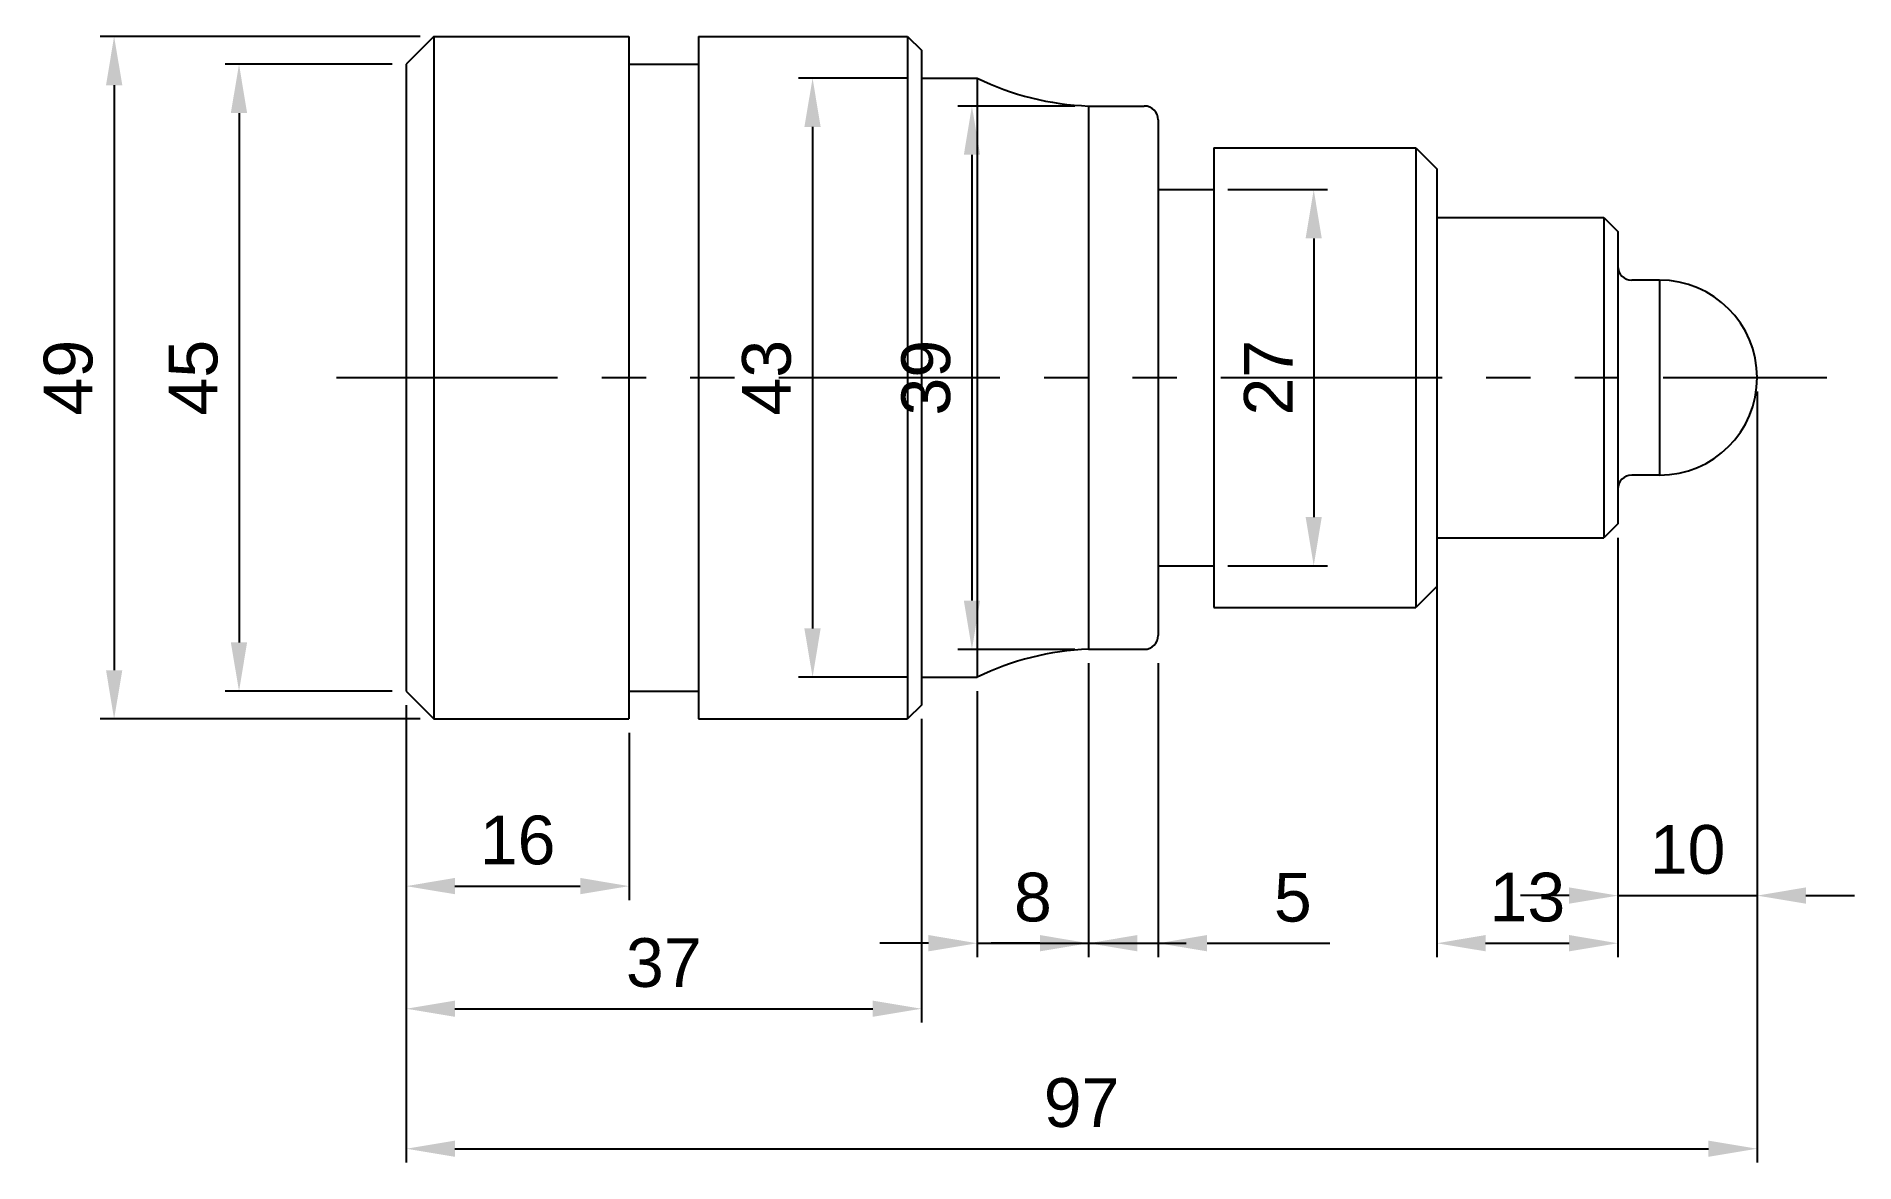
# Model space of a CAD drawing. Header units: centimetres. Extents: x 542 to 672, y 211 to 292.
import ezdxf

# ---------------------------------------------------------------- set-up
doc = ezdxf.new("R2010")
doc.units = ezdxf.units.CM
doc.linetypes.add('PHANTOM2', pattern=[31.75, 15.875, -3.175, 3.175, -3.175, 3.175, -3.175])
doc.layers.add('CENTER', color=4, linetype='PHANTOM2', lineweight=25)
doc.layers.add('DIM', color=3, linetype='Continuous', lineweight=25)
doc.layers.add('SHAPE', color=7, linetype='Continuous')
doc.styles.get("Standard").update_dxf_attribs({"font": 'arial.ttf'})
doc.dimstyles.new('AM_ISO$0', dxfattribs={"dimtxt": 3.5, "dimasz": 3.5, "dimexe": 1, "dimexo": 1, "dimgap": 1.5, "dimtad": 1, "dimdsep": 46, "dimtxsty": 'Standard', "dimcen": 0, "dimclrd": 256, "dimclre": 256, "dimclrt": 2, "dimadec": 0, "dimazin": 2, "dimtp": 0.1, "dimtm": 0.1, "dimtfac": 0.71, "dimtdec": 3, "dimtmove": 0, "dimatfit": 3, "dimfxl": 1, "dimlwd": -1, "dimlwe": -1, "dimarcsym": 1})

# ---------------------------------------------------------------- blocks, each defined once
blk = doc.blocks.new('*D2')
at = {"layer": 'Defpoints', "color": 0, "transparency": 16777216}
for p in [(568.45, 289.76), (556.45, 244.76), (568.45, 244.76)]:
    blk.add_point(p, dxfattribs=at)
at = {"layer": 'DIM', "linetype": 'ByBlock', "transparency": 16777216}
for p, q in [((567.45, 289.76), (555.45, 289.76)), ((556.45, 286.26), (556.45, 248.26)), ((567.45, 244.76), (555.45, 244.76))]:
    blk.add_line(p, q, dxfattribs=at)
at = {"layer": 'DIM', "transparency": 16777216}
for points in [[(555.86, 286.26), (557.03, 286.26), (556.45, 289.76)], [(555.86, 248.26), (557.03, 248.26), (556.45, 244.76)]]:
    blk.add_solid(points, dxfattribs=at)
at = {"layer": 'DIM', "color": 2, "transparency": 16777216, "insert": (553.17, 267.26), "char_height": 3.5, "attachment_point": 5, "rotation": 90}
blk.add_mtext('45', dxfattribs=at)
blk = doc.blocks.new('*D3')
at = {"layer": 'Defpoints', "color": 0, "transparency": 16777216}
for p in [(570.45, 291.76), (547.48, 242.76), (570.45, 242.76)]:
    blk.add_point(p, dxfattribs=at)
at = {"layer": 'DIM', "linetype": 'ByBlock', "transparency": 16777216}
for p, q in [((569.45, 291.76), (546.48, 291.76)), ((547.48, 288.26), (547.48, 246.26)), ((569.45, 242.76), (546.48, 242.76))]:
    blk.add_line(p, q, dxfattribs=at)
at = {"layer": 'DIM', "transparency": 16777216}
for points in [[(546.9, 288.26), (548.07, 288.26), (547.48, 291.76)], [(546.9, 246.26), (548.07, 246.26), (547.48, 242.76)]]:
    blk.add_solid(points, dxfattribs=at)
at = {"layer": 'DIM', "color": 2, "transparency": 16777216, "insert": (544.2, 267.26), "char_height": 3.5, "attachment_point": 5, "rotation": 90}
blk.add_mtext('49', dxfattribs=at)
blk = doc.blocks.new('*D4')
at = {"layer": 'Defpoints', "color": 0, "transparency": 16777216}
for p in [(605.45, 288.76), (597.63, 245.76), (605.45, 245.76)]:
    blk.add_point(p, dxfattribs=at)
at = {"layer": 'DIM', "linetype": 'ByBlock', "transparency": 16777216}
for p, q in [((604.45, 288.76), (596.63, 288.76)), ((597.63, 285.26), (597.63, 249.26)), ((604.45, 245.76), (596.63, 245.76))]:
    blk.add_line(p, q, dxfattribs=at)
at = {"layer": 'DIM', "transparency": 16777216}
for points in [[(597.04, 285.26), (598.21, 285.26), (597.63, 288.76)], [(597.04, 249.26), (598.21, 249.26), (597.63, 245.76)]]:
    blk.add_solid(points, dxfattribs=at)
at = {"layer": 'DIM', "color": 2, "transparency": 16777216, "insert": (594.34, 267.26), "char_height": 3.5, "attachment_point": 5, "rotation": 90}
blk.add_mtext('43', dxfattribs=at)
blk = doc.blocks.new('*D5')
at = {"layer": 'Defpoints', "color": 0, "transparency": 16777216}
for p in [(617.45, 286.76), (609.07, 247.76), (617.45, 247.76)]:
    blk.add_point(p, dxfattribs=at)
at = {"layer": 'DIM', "linetype": 'ByBlock', "transparency": 16777216}
for p, q in [((616.45, 286.76), (608.07, 286.76)), ((609.07, 283.26), (609.07, 251.26)), ((616.45, 247.76), (608.07, 247.76))]:
    blk.add_line(p, q, dxfattribs=at)
at = {"layer": 'DIM', "transparency": 16777216}
for points in [[(608.49, 283.26), (609.66, 283.26), (609.07, 286.76)], [(608.49, 251.26), (609.66, 251.26), (609.07, 247.76)]]:
    blk.add_solid(points, dxfattribs=at)
at = {"layer": 'DIM', "color": 2, "transparency": 16777216, "insert": (605.78, 267.26), "char_height": 3.5, "attachment_point": 5, "rotation": 90}
blk.add_mtext('39', dxfattribs=at)
blk = doc.blocks.new('*D6')
at = {"layer": 'Defpoints', "color": 0, "transparency": 16777216}
for p in [(626.45, 280.76), (626.45, 253.76), (633.61, 253.76)]:
    blk.add_point(p, dxfattribs=at)
at = {"layer": 'DIM', "linetype": 'ByBlock', "transparency": 16777216}
for p, q in [((627.45, 280.76), (634.61, 280.76)), ((633.61, 277.26), (633.61, 257.26)), ((627.45, 253.76), (634.61, 253.76))]:
    blk.add_line(p, q, dxfattribs=at)
at = {"layer": 'DIM', "transparency": 16777216}
for points in [[(633.03, 277.26), (634.19, 277.26), (633.61, 280.76)], [(633.03, 257.26), (634.19, 257.26), (633.61, 253.76)]]:
    blk.add_solid(points, dxfattribs=at)
at = {"layer": 'DIM', "color": 2, "transparency": 16777216, "insert": (630.35, 267.26), "char_height": 3.5, "attachment_point": 5, "rotation": 90}
blk.add_mtext('27', dxfattribs=at)
blk = doc.blocks.new('*D7')
at = {"layer": 'Defpoints', "color": 0, "transparency": 16777216}
for p in [(665.45, 267.26), (568.45, 244.76), (665.45, 211.91)]:
    blk.add_point(p, dxfattribs=at)
at = {"layer": 'DIM', "linetype": 'ByBlock', "transparency": 16777216}
for p, q in [((665.45, 266.26), (665.45, 210.91)), ((568.45, 243.76), (568.45, 210.91)), ((571.95, 211.91), (661.95, 211.91))]:
    blk.add_line(p, q, dxfattribs=at)
at = {"layer": 'DIM', "transparency": 16777216}
for points in [[(571.95, 212.49), (571.95, 211.33), (568.45, 211.91)], [(661.95, 212.49), (661.95, 211.33), (665.45, 211.91)]]:
    blk.add_solid(points, dxfattribs=at)
at = {"layer": 'DIM', "color": 2, "transparency": 16777216, "insert": (616.95, 215.2), "char_height": 3.5, "attachment_point": 5}
blk.add_mtext('97', dxfattribs=at)
blk = doc.blocks.new('*D8')
at = {"layer": 'Defpoints', "color": 0, "transparency": 16777216}
for p in [(568.45, 244.76), (584.45, 242.76), (584.45, 230.76)]:
    blk.add_point(p, dxfattribs=at)
at = {"layer": 'DIM', "linetype": 'ByBlock', "transparency": 16777216}
for p, q in [((568.45, 243.76), (568.45, 229.76)), ((584.45, 241.76), (584.45, 229.76)), ((571.95, 230.76), (580.95, 230.76))]:
    blk.add_line(p, q, dxfattribs=at)
at = {"layer": 'DIM', "transparency": 16777216}
for points in [[(571.95, 231.35), (571.95, 230.18), (568.45, 230.76)], [(580.95, 231.35), (580.95, 230.18), (584.45, 230.76)]]:
    blk.add_solid(points, dxfattribs=at)
at = {"layer": 'DIM', "color": 2, "transparency": 16777216, "insert": (576.45, 234.05), "char_height": 3.5, "attachment_point": 5}
blk.add_mtext('16', dxfattribs=at)
blk = doc.blocks.new('*D9')
at = {"layer": 'Defpoints', "color": 0, "transparency": 16777216}
for p in [(568.45, 244.76), (605.45, 243.76), (605.45, 221.96)]:
    blk.add_point(p, dxfattribs=at)
at = {"layer": 'DIM', "linetype": 'ByBlock', "transparency": 16777216}
for p, q in [((568.45, 243.76), (568.45, 220.96)), ((605.45, 242.76), (605.45, 220.96)), ((571.95, 221.96), (601.95, 221.96))]:
    blk.add_line(p, q, dxfattribs=at)
at = {"layer": 'DIM', "transparency": 16777216}
for points in [[(571.95, 222.54), (571.95, 221.38), (568.45, 221.96)], [(601.95, 222.54), (601.95, 221.38), (605.45, 221.96)]]:
    blk.add_solid(points, dxfattribs=at)
at = {"layer": 'DIM', "color": 2, "transparency": 16777216, "insert": (586.95, 225.25), "char_height": 3.5, "attachment_point": 5}
blk.add_mtext('37', dxfattribs=at)
blk = doc.blocks.new('*D10')
at = {"layer": 'Defpoints', "color": 0, "transparency": 16777216}
for p in [(617.45, 247.76), (609.45, 245.76), (617.45, 226.66)]:
    blk.add_point(p, dxfattribs=at)
at = {"layer": 'DIM', "linetype": 'ByBlock', "transparency": 16777216}
for p, q in [((617.45, 246.76), (617.45, 225.66)), ((609.45, 244.76), (609.45, 225.66)), ((605.95, 226.66), (602.45, 226.66)), ((609.45, 226.66), (617.45, 226.66)), ((620.95, 226.66), (624.45, 226.66))]:
    blk.add_line(p, q, dxfattribs=at)
at = {"layer": 'DIM', "transparency": 16777216}
for points in [[(605.95, 227.25), (605.95, 226.08), (609.45, 226.66)], [(620.95, 227.25), (620.95, 226.08), (617.45, 226.66)]]:
    blk.add_solid(points, dxfattribs=at)
at = {"layer": 'DIM', "color": 2, "transparency": 16777216, "insert": (613.45, 229.95), "char_height": 3.5, "attachment_point": 5}
blk.add_mtext('8', dxfattribs=at)
blk = doc.blocks.new('*D11')
at = {"layer": 'Defpoints', "color": 0, "transparency": 16777216}
for p in [(617.45, 247.76), (622.45, 247.76), (622.45, 226.66)]:
    blk.add_point(p, dxfattribs=at)
at = {"layer": 'DIM', "linetype": 'ByBlock', "transparency": 16777216}
for p, q in [((617.45, 246.76), (617.45, 225.66)), ((622.45, 246.76), (622.45, 225.66)), ((613.95, 226.66), (610.45, 226.66)), ((617.45, 226.66), (622.45, 226.66)), ((625.95, 226.66), (634.77, 226.66))]:
    blk.add_line(p, q, dxfattribs=at)
at = {"layer": 'DIM', "transparency": 16777216}
for points in [[(613.95, 227.25), (613.95, 226.08), (617.45, 226.66)], [(625.95, 227.25), (625.95, 226.08), (622.45, 226.66)]]:
    blk.add_solid(points, dxfattribs=at)
at = {"layer": 'DIM', "color": 2, "transparency": 16777216, "insert": (632.11, 229.94), "char_height": 3.5, "attachment_point": 5}
blk.add_mtext('5', dxfattribs=at)
blk = doc.blocks.new('*D12')
at = {"layer": 'Defpoints', "color": 0, "transparency": 16777216}
for p in [(642.45, 255.76), (655.45, 255.76), (655.45, 226.66)]:
    blk.add_point(p, dxfattribs=at)
at = {"layer": 'DIM', "linetype": 'ByBlock', "transparency": 16777216}
for p, q in [((642.45, 254.76), (642.45, 225.66)), ((655.45, 254.76), (655.45, 225.66)), ((645.95, 226.66), (651.95, 226.66))]:
    blk.add_line(p, q, dxfattribs=at)
at = {"layer": 'DIM', "transparency": 16777216}
for points in [[(645.95, 227.25), (645.95, 226.08), (642.45, 226.66)], [(651.95, 227.25), (651.95, 226.08), (655.45, 226.66)]]:
    blk.add_solid(points, dxfattribs=at)
at = {"layer": 'DIM', "color": 2, "transparency": 16777216, "insert": (648.95, 229.95), "char_height": 3.5, "attachment_point": 5}
blk.add_mtext('13', dxfattribs=at)
blk = doc.blocks.new('*D13')
at = {"layer": 'Defpoints', "color": 0, "transparency": 16777216}
for p in [(665.45, 267.26), (655.45, 256.76), (665.45, 230.08)]:
    blk.add_point(p, dxfattribs=at)
at = {"layer": 'DIM', "linetype": 'ByBlock', "transparency": 16777216}
for p, q in [((665.45, 266.26), (665.45, 229.08)), ((655.45, 255.76), (655.45, 229.08)), ((651.95, 230.08), (648.45, 230.08)), ((655.45, 230.08), (665.45, 230.08)), ((668.95, 230.08), (672.45, 230.08))]:
    blk.add_line(p, q, dxfattribs=at)
at = {"layer": 'DIM', "transparency": 16777216}
for points in [[(651.95, 230.67), (651.95, 229.5), (655.45, 230.08)], [(668.95, 230.67), (668.95, 229.5), (665.45, 230.08)]]:
    blk.add_solid(points, dxfattribs=at)
at = {"layer": 'DIM', "color": 2, "transparency": 16777216, "insert": (660.45, 233.37), "char_height": 3.5, "attachment_point": 5}
blk.add_mtext('10', dxfattribs=at)

msp = doc.modelspace()

# ---------------------------------------------------------------- linework, layer by layer
at = {"layer": 'CENTER'}
msp.add_line((563.448, 267.264), (670.448, 267.264), dxfattribs=at)
at = {"layer": 'SHAPE'}
for p, q in [((570.448, 291.764), (568.448, 289.764)), ((570.448, 291.764), (584.448, 291.764)), ((570.448, 291.764), (570.448, 242.764)), ((584.448, 291.764), (584.448, 242.764)), ((589.448, 291.764), (589.448, 242.764)), ((589.448, 291.764), (604.448, 291.764)), ((604.448, 291.764), (605.448, 290.764)), ((604.448, 291.764), (604.448, 242.764)), ((605.448, 290.764), (605.448, 243.764)), ((568.448, 289.764), (568.448, 244.764)), ((584.448, 289.764), (589.448, 289.764)), ((605.448, 288.764), (609.448, 288.764)), ((609.448, 288.764), (609.448, 245.764)), ((617.448, 286.764), (617.448, 247.764)), ((617.448, 286.764), (617.448, 247.764)), ((617.448, 286.764), (621.448, 286.764)), ((622.448, 285.764), (622.448, 248.764)), ((626.448, 283.764), (626.448, 250.764)), ((626.448, 283.764), (640.948, 283.764)), ((640.948, 283.764), (642.448, 282.264)), ((640.948, 283.764), (640.948, 250.764)), ((642.448, 282.264), (642.448, 252.264)), ((622.448, 280.764), (626.448, 280.764)), ((642.448, 278.764), (654.448, 278.764)), ((654.448, 278.764), (655.448, 277.764)), ((654.448, 278.764), (654.448, 255.764)), ((655.448, 277.764), (655.448, 256.764)), ((658.448, 274.264), (656.448, 274.264)), ((658.448, 274.264), (658.448, 260.264)), ((658.448, 260.264), (656.448, 260.264)), ((655.448, 256.764), (654.448, 255.764)), ((642.448, 255.764), (654.448, 255.764)), ((622.448, 253.764), (626.448, 253.764)), ((642.448, 252.264), (640.948, 250.764)), ((626.448, 250.764), (640.948, 250.764)), ((617.448, 247.764), (621.448, 247.764)), ((605.448, 245.764), (609.448, 245.764)), ((568.448, 244.764), (570.448, 242.764)), ((584.448, 244.764), (589.448, 244.764)), ((605.448, 243.764), (604.448, 242.764)), ((570.448, 242.764), (584.448, 242.764)), ((589.448, 242.764), (604.448, 242.764))]:
    msp.add_line(p, q, dxfattribs=at)
for centre, radius, start, end in [((618.195, 306.75), 20, 244.06662, 267.86089), ((621.448, 285.764), 1, 0, 90), ((656.448, 275.264), 1, 180, 270), ((658.448, 267.264), 7, 270, 90), ((656.448, 259.264), 1, 90, 180), ((621.448, 248.764), 1, 270, 0), ((618.195, 227.778), 20, 92.13911, 115.93338)]:
    msp.add_arc(centre, radius, start, end, dxfattribs=at)

# ---------------------------------------------------------------- dimensions: what is measured, and where the dimension line sits
at = {"layer": 'DIM'}
for base, p1, p2, angle, picture, middle in [((547.482, 242.764), (570.448, 291.764), (570.448, 242.764), 90, '*D3', (544.195, 267.264)), ((655.448, 226.663), (642.448, 255.764), (655.448, 255.764), 0, '*D12', (648.948, 229.951)), ((617.448, 226.663), (609.448, 245.764), (617.448, 247.764), 0, '*D10', (613.448, 229.95)), ((622.448, 226.663), (617.448, 247.764), (622.448, 247.764), 0, '*D11', (632.108, 229.943)), ((605.448, 221.96), (568.448, 244.764), (605.448, 243.764), 0, '*D9', (586.948, 225.248))]:
    dim = msp.add_linear_dim(base=base, p1=p1, p2=p2, angle=angle, dimstyle='AM_ISO$0', dxfattribs=at)
    dim.commit()
    dim.dimension.update_dxf_attribs({"geometry": picture, "text_midpoint": middle})
for base, p1, p2, angle, picture, middle in [((556.448, 244.764), (568.448, 289.764), (568.448, 244.764), 90, '*D2', (553.168, 267.264)), ((633.609, 253.764), (626.448, 280.764), (626.448, 253.764), 90, '*D6', (630.352, 267.264)), ((665.448, 211.912), (568.448, 244.764), (665.448, 267.264), 0, '*D7', (616.948, 215.199)), ((665.448, 230.084), (655.448, 256.764), (665.448, 267.264), 0, '*D13', (660.448, 233.371)), ((584.448, 230.764), (568.448, 244.764), (584.448, 242.764), 0, '*D8', (576.448, 234.051))]:
    dim = msp.add_linear_dim(base=base, p1=p1, p2=p2, angle=angle, dimstyle='AM_ISO$0', override={"dimpost": ''}, dxfattribs=at)
    dim.commit()
    dim.dimension.update_dxf_attribs({"geometry": picture, "text_midpoint": middle})
for base, p1, p2, picture, middle in [((597.628, 245.764), (605.448, 288.764), (605.448, 245.764), '*D4', (597.628, 267.264)), ((609.072, 247.764), (617.448, 286.764), (617.448, 247.764), '*D5', (609.072, 267.264))]:
    dim = msp.add_linear_dim(base=base, p1=p1, p2=p2, angle=90, dimstyle='AM_ISO$0', dxfattribs=at)
    dim.commit()
    dim.dimension.update_dxf_attribs({"geometry": picture, "text_midpoint": middle, "dimtype": 160})

doc.saveas('drawing.dxf')
